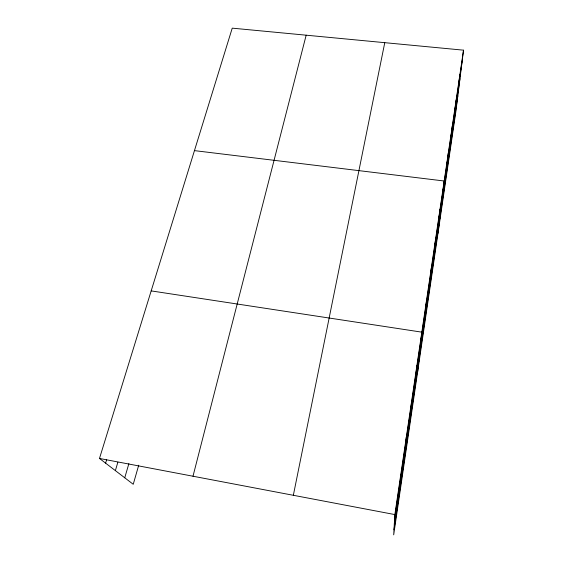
<?xml version="1.0" encoding="UTF-8"?>
<svg xmlns="http://www.w3.org/2000/svg" width="563" height="563" viewBox="0 0 563 563"><rect width="100%" height="100%" fill="white"/><g stroke="black" fill="none" stroke-linecap="round" stroke-linejoin="round"><path stroke-width="0.84" d="M463.518 50.17L394.867 514.582L393.692 534.85L455.882 111.467L463.518 50.17L232.237 28.15L99.482 458.458L133.241 484.286L138.709 465.221M400.356 479.641L400.701 475.144M405.839 442.504L406.296 437.268M411.117 406.789L411.68 400.863M416.191 372.403L416.852 365.851M417.676 371.58L421.835 332.156L151.18 290.895M425.797 307.356L426.634 299.699M430.343 276.553L431.258 268.417M434.735 246.833L435.713 238.24M438.971 218.127L440.02 209.126M437.979 233.349L444.179 181.004L194.453 150.624M447.142 162.756L448.31 153.016M451.09 136.063L452.307 125.992M454.897 110.242L456.171 99.869M458.585 85.259L459.901 74.605M394.311 524.16L459.964 78.672M393.987 529.776L457.839 95.773M394.656 518.284L462.16 61.078M293.344 495.292L384.768 42.668M192.996 476.228L306.173 35.188M124.747 477.783L128.878 463.638M115.373 470.612L117.864 462.237M105.605 463.138L106.611 459.844M99.482 458.458L394.867 514.582"/></g></svg>
